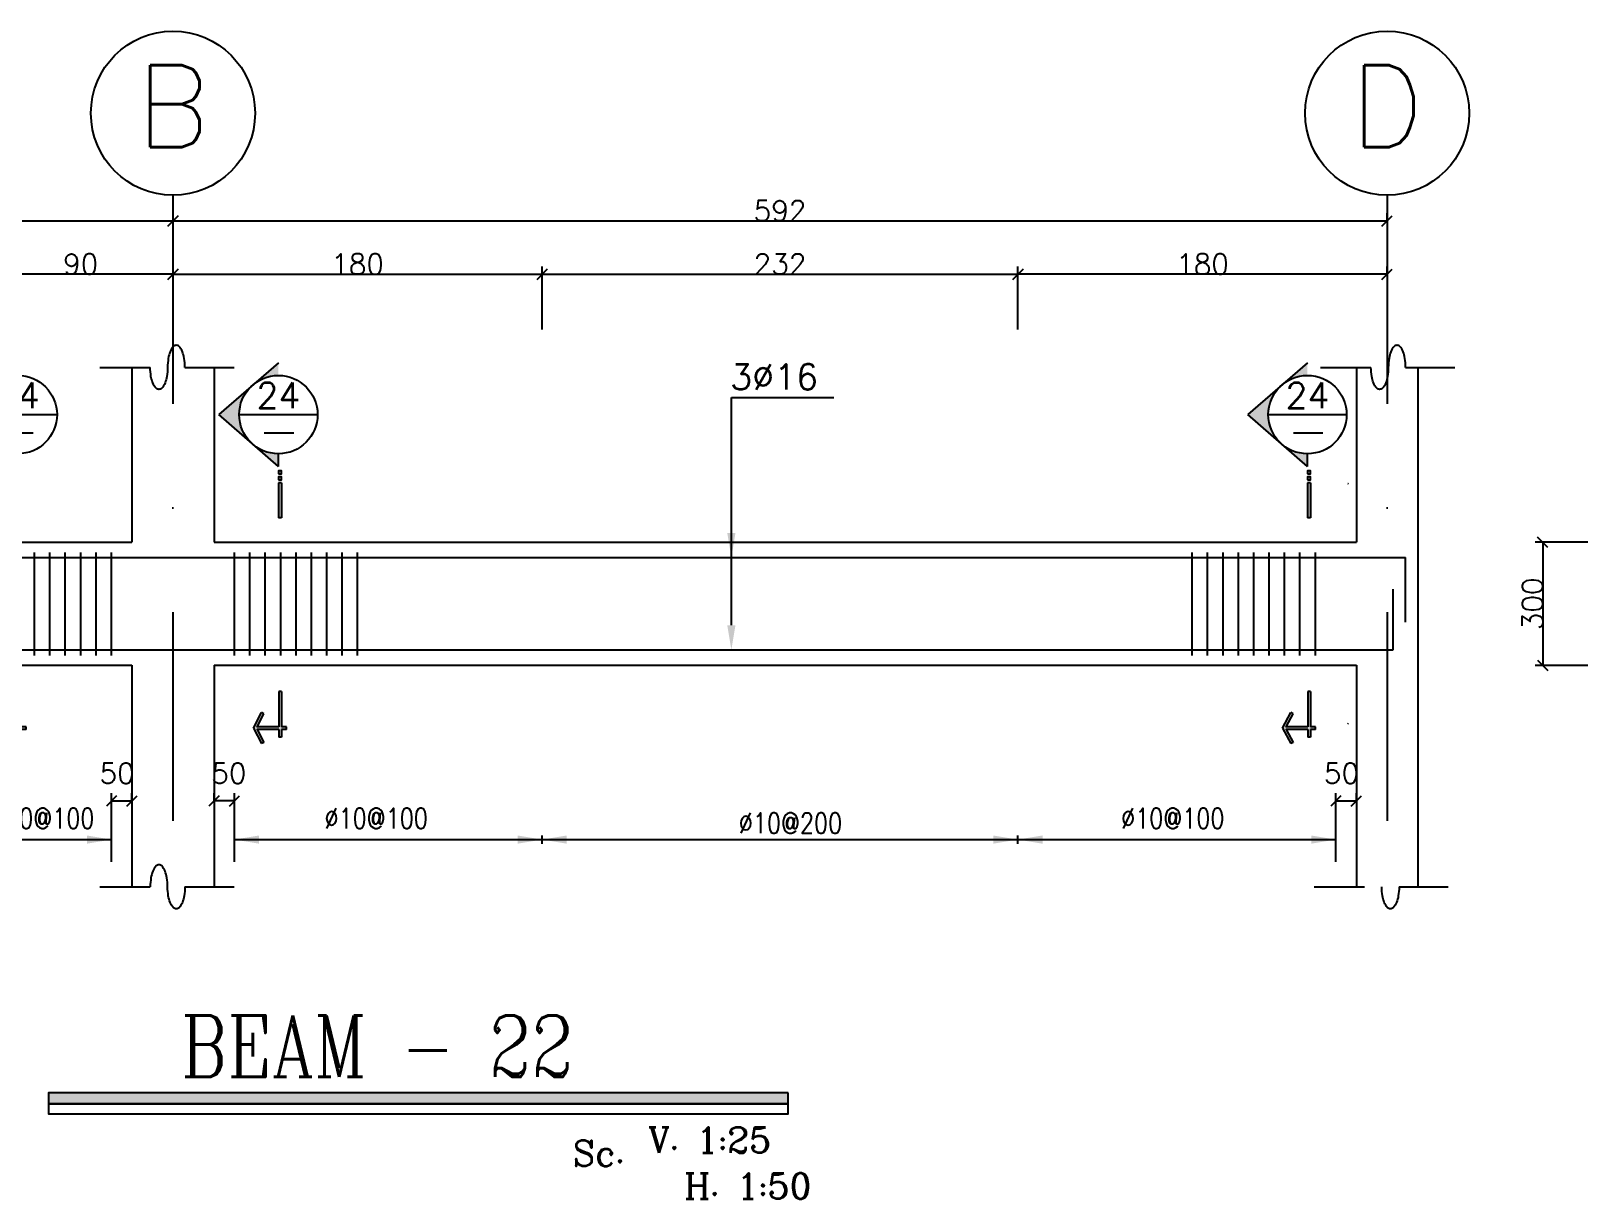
# Model space of a CAD drawing. Header units: millimetres. Extents: x -231 to 30223, y -7037 to 7120.
# Drawn here: x 13939 to 15457, y -4307 to -3169 of the extents above; entities that cross this region are included whole.
import ezdxf
from ezdxf.enums import TextEntityAlignment as Align

# ---------------------------------------------------------------- set-up
doc = ezdxf.new("R2010")
doc.units = ezdxf.units.MM
for name, pattern in [('CENTER', [2, 1.25, -0.25, 0.25, -0.25]), ('DASHDOTX2', [50.8, 25.4, -12.7, 0, -12.7]), ('DASHED', [0.75, 0.5, -0.25])]:
    doc.linetypes.add(name, pattern=pattern)
for name, color, linetype in [('2', 2, 'Continuous'), ('3', 3, 'Continuous'), ('44', 150, 'Continuous'), ('5', 7, 'Continuous'), ('ax', 1, 'DASHDOTX2'), ('AXE', 8, 'CENTER'), ('COV', 4, 'Continuous'), ('DIM', 1, 'Continuous'), ('DST', 1, 'Continuous'), ('HAT', 4, 'Continuous'), ('KH', 3, 'Continuous'), ('STT', 6, 'Continuous'), ('TEX', 4, 'Continuous'), ('TX', 2, 'Continuous'), ('TX1', 3, 'Continuous')]:
    doc.layers.add(name, color=color, linetype=linetype)
doc.styles.add('RC2', font='ROMANC.SHX', dxfattribs={"height": 25})
doc.styles.add('RC5', font='ROMANC.SHX', dxfattribs={"height": 50})
doc.styles.add('ROMANS', font='romans.shx')
doc.dimstyles.new('SC25', dxfattribs={"dimscale": 0.1, "dimtxt": 200, "dimasz": 0.5, "dimexe": 75, "dimexo": 0, "dimgap": 0, "dimtad": 1, "dimdec": 0, "dimlfac": 2.5, "dimdsep": 46, "dimtxsty": 'ROMANS', "dimblk": 'TIC', "dimcen": 0, "dimclrd": 44, "dimclre": 13, "dimclrt": 62, "dimadec": 0, "dimazin": 0, "dimtfac": 0.925926, "dimtdec": 0, "dimtix": 1, "dimtmove": 2, "dimatfit": 3, "dimldrblk": 'TIC', "dimfxl": 1, "dimtolj": 1, "dimarcsym": 0})
doc.dimstyles.new('SC50', dxfattribs={"dimscale": 0.1, "dimtxt": 200, "dimasz": 0.5, "dimexe": 75, "dimexo": 0, "dimgap": 0, "dimtad": 1, "dimdec": 0, "dimlfac": 0.5, "dimdsep": 46, "dimtxsty": 'ROMANS', "dimblk": 'TIC', "dimcen": 0, "dimclrd": 44, "dimclre": 1, "dimclrt": 62, "dimadec": 0, "dimazin": 0, "dimtfac": 0.925926, "dimtdec": 0, "dimtix": 1, "dimtmove": 2, "dimatfit": 3, "dimldrblk": 'TIC', "dimfxl": 1, "dimtolj": 1, "dimarcsym": 0})

# ---------------------------------------------------------------- blocks, each defined once
blk = doc.blocks.new('A$C690853A0')
at = {"layer": 'DST'}
for p, q in [((1.5, 4), (431.5, 4)), ((1.5, 4), (431.5, 4)), ((111.5, 0), (111.5, 8)), ((111.5, 0), (111.5, 8)), ((311.5, 0), (311.5, 8)), ((311.5, 0), (311.5, 8)), ((311.5, 0), (311.5, 8)), ((311.5, 0), (311.5, 8)), ((551.5, 4), (1625.5, 4)), ((851.5, 0), (851.5, 8)), ((1315.5, 0), (1315.5, 8))]:
    blk.add_line(p, q, dxfattribs=at)
for points in [[(87.5, 8), (111.5, 4), (87.5, 0)], [(135.5, 8), (111.5, 4), (135.5, 0)], [(287.5, 8), (311.5, 4), (287.5, 0)], [(287.5, 8), (311.5, 4), (287.5, 0)], [(335.5, 8), (311.5, 4), (335.5, 0)], [(335.5, 8), (311.5, 4), (335.5, 0)], [(827.5, 8), (851.5, 4), (827.5, 0)], [(875.5, 8), (851.5, 4), (875.5, 0)], [(1291.5, 8), (1315.5, 4), (1291.5, 0)], [(1339.5, 8), (1315.5, 4), (1339.5, 0)]]:
    blk.add_solid(points, dxfattribs=at)
at = {"layer": 'TX1', "style": 'ROMANS', "width": 0.8}
for s, p in [('%%c10@100', (-2.3, 14.7)), ('%%c10@100', (314.1, 14.7)), ('%%c10@100', (639.3, 14.7)), ('%%c10@100', (1416.1, 14.7)), ('%%c10@200', (155.1, 10.1)), ('%%c10@200', (1043.3, 10.1))]:
    blk.add_text(s, height=20, dxfattribs=at).set_placement(p)
blk = doc.blocks.new('TIC')
blk.add_line((-100, -100), (100, 100))
blk = doc.blocks.new('*D462')
at = {"layer": 'DIM', "color": 1, "lineweight": -2, "transparency": 16777216}
for p, q in [((13517.4, -3353.7), (13517.4, -3346.2)), ((14077.4, -3353.7), (14077.4, -3346.2))]:
    blk.add_line(p, q, dxfattribs=at)
at = {"layer": 'DIM', "color": 44, "lineweight": -2, "transparency": 16777216}
blk.add_line((13517.4, -3353.7), (14077.3, -3353.7), dxfattribs=at)
at = {"layer": 'DIM', "color": 44, "lineweight": -2, "transparency": 16777216, "xscale": 0.05, "yscale": 0.05, "zscale": 0.05, "rotation": 180}
blk.add_blockref('TIC', (13517.4, -3353.7), dxfattribs=at)
at = {"layer": 'DIM', "color": 44, "lineweight": -2, "transparency": 16777216, "xscale": 0.05, "yscale": 0.05, "zscale": 0.05}
blk.add_blockref('TIC', (14077.4, -3353.7), dxfattribs=at)
at = {"layer": 'DIM', "color": 62, "transparency": 16777216, "insert": (13797.4, -3343.7), "char_height": 20, "attachment_point": 5, "style": 'ROMANS'}
blk.add_mtext('\\A1;280', dxfattribs=at)
blk = doc.blocks.new('*D528')
at = {"layer": 'DIM', "color": 1, "lineweight": -2, "transparency": 16777216}
for p, q in [((14901.4, -3459.5), (14901.4, -3398.2)), ((15261.4, -3405.7), (15261.4, -3398.2))]:
    blk.add_line(p, q, dxfattribs=at)
at = {"layer": 'DIM', "color": 44, "lineweight": -2, "transparency": 16777216}
blk.add_line((15261.3, -3405.7), (14901.4, -3405.7), dxfattribs=at)
at = {"layer": 'DIM', "color": 44, "lineweight": -2, "transparency": 16777216, "xscale": 0.05, "yscale": 0.05, "zscale": 0.05, "rotation": 180}
blk.add_blockref('TIC', (14901.4, -3405.7), dxfattribs=at)
at = {"layer": 'DIM', "color": 44, "lineweight": -2, "transparency": 16777216, "xscale": 0.05, "yscale": 0.05, "zscale": 0.05}
blk.add_blockref('TIC', (15261.4, -3405.7), dxfattribs=at)
at = {"layer": 'DIM', "color": 62, "transparency": 16777216, "insert": (15081.4, -3395.7), "char_height": 20, "attachment_point": 5, "style": 'ROMANS'}
blk.add_mtext('\\A1;180', dxfattribs=at)
blk = doc.blocks.new('*D529')
at = {"layer": 'DIM', "color": 1, "lineweight": -2, "transparency": 16777216}
for p, q in [((14077.4, -3353.7), (14077.4, -3346.2)), ((15261.4, -3353.7), (15261.4, -3346.2))]:
    blk.add_line(p, q, dxfattribs=at)
at = {"layer": 'DIM', "color": 44, "lineweight": -2, "transparency": 16777216}
blk.add_line((14077.4, -3353.7), (15261.3, -3353.7), dxfattribs=at)
at = {"layer": 'DIM', "color": 44, "lineweight": -2, "transparency": 16777216, "xscale": 0.05, "yscale": 0.05, "zscale": 0.05, "rotation": 180}
blk.add_blockref('TIC', (14077.4, -3353.7), dxfattribs=at)
at = {"layer": 'DIM', "color": 44, "lineweight": -2, "transparency": 16777216, "xscale": 0.05, "yscale": 0.05, "zscale": 0.05}
blk.add_blockref('TIC', (15261.4, -3353.7), dxfattribs=at)
at = {"layer": 'DIM', "color": 62, "transparency": 16777216, "insert": (14669.4, -3343.7), "char_height": 20, "attachment_point": 5, "style": 'ROMANS'}
blk.add_mtext('\\A1;592', dxfattribs=at)
blk = doc.blocks.new('*D530')
at = {"layer": 'DIM', "color": 13, "lineweight": -2, "transparency": 16777216}
for p, q in [((15211.4, -3978.4), (15211.4, -3911.6)), ((15231.4, -3919.1), (15231.4, -3911.6))]:
    blk.add_line(p, q, dxfattribs=at)
at = {"layer": 'DIM', "color": 44, "lineweight": -2, "transparency": 16777216}
blk.add_line((15211.4, -3919.1), (15231.3, -3919.1), dxfattribs=at)
at = {"layer": 'DIM', "color": 44, "lineweight": -2, "transparency": 16777216, "xscale": 0.05, "yscale": 0.05, "zscale": 0.05, "rotation": 180}
blk.add_blockref('TIC', (15211.4, -3919.1), dxfattribs=at)
at = {"layer": 'DIM', "color": 44, "lineweight": -2, "transparency": 16777216, "xscale": 0.05, "yscale": 0.05, "zscale": 0.05}
blk.add_blockref('TIC', (15231.4, -3919.1), dxfattribs=at)
at = {"layer": 'DIM', "color": 62, "transparency": 16777216, "insert": (15216.9, -3892.1), "char_height": 20, "attachment_point": 5, "style": 'ROMANS'}
blk.add_mtext('\\A1;50', dxfattribs=at)
blk = doc.blocks.new('EEE')
at = {"layer": '5'}
h = blk.add_hatch(color=256, dxfattribs=at)
h.paths.add_polyline_path([(-25.1, 28.8), (-58.1, 0), (-25.1, -28.8, -0.454846)])
h.paths.add_polyline_path([(-25.1, -28.8), (0, -50.6), (0, -38.2, -0.181206)])
h.paths.add_polyline_path([(0, 38.2), (0, 50.6), (-25.1, 28.8, -0.181206)])
h = blk.add_hatch(color=256, dxfattribs=at)
h.paths.add_polyline_path([(2.9, -57.6), (2.9, -54.7), (0, -54.7), (0, -57.6)])
h.paths.add_polyline_path([(0, -63.5), (2.9, -63.5), (2.9, -60.5), (0, -60.5)])
h.paths.add_polyline_path([(2.9, -66.4), (0, -66.4), (0, -100.6), (2.9, -100.6)])
blk.add_hatch(color=256, dxfattribs=at).paths.add_polyline_path([(0.4, -306.8), (0.4, -314.3), (2.9, -314.3), (2.9, -306.8), (8, -306.8), (8, -304.3), (2.9, -304.3), (2.9, -270), (0.4, -270), (0.4, -304.3), (-20.7, -304.3), (-14.1, -291.7), (-16.3, -290.5), (-24.2, -305.6), (-16.3, -320.7), (-14.1, -319.5), (-20.7, -306.8)])
at = {"layer": '2'}
for p, q in [((0, 50.6), (-58.1, 0)), ((0, -50.6), (-58.1, 0)), ((-38.2, 0), (38.2, 0)), ((0, -50.6), (0, -38.2)), ((2.9, -66.4), (0, -66.4)), ((0, -66.4), (0, -100.6)), ((2.9, -66.4), (2.9, -100.6)), ((2.9, -100.6), (0, -100.6)), ((2.9, -270), (0.4, -270)), ((-24.2, -305.6), (-16.3, -290.5)), ((-14.1, -291.7), (-16.3, -290.5)), ((-24.2, -305.6), (-16.3, -320.7)), ((2.9, -314.3), (0.4, -314.3)), ((8, -306.8), (8, -304.3)), ((-14.1, -319.5), (-16.3, -320.7))]:
    blk.add_line(p, q, dxfattribs=at)
for points in [[(0, -57.6), (2.9, -57.6), (2.9, -54.7), (0, -54.7)], [(0, -63.5), (2.9, -63.5), (2.9, -60.5), (0, -60.5)]]:
    blk.add_lwpolyline(points, close=True, dxfattribs=at)
for points in [[(0.4, -270), (0.4, -304.3)], [(2.9, -270), (2.9, -304.3)], [(0.4, -304.3), (-20.7, -304.3), (-14.1, -291.7)], [(0.4, -306.8), (-20.7, -306.8), (-14.1, -319.5)], [(0.4, -306.8), (0.4, -314.3)], [(8, -304.3), (2.9, -304.3)], [(8, -306.8), (2.9, -306.8)], [(2.9, -306.8), (2.9, -314.3)]]:
    blk.add_lwpolyline(points, dxfattribs=at)
blk.add_circle((0, 0), 38.2, dxfattribs=at)
at = {"layer": '3'}
blk.add_line((-13.7, -17.7), (15, -17.7), dxfattribs=at)
at = {"layer": 'TX1', "style": 'ROMANS'}
blk.add_attdef('B', text='', height=25, dxfattribs=at).set_placement((0, 18.7), align=Align.MIDDLE_CENTER)
blk = doc.blocks.new('*D531')
at = {"layer": 'DIM', "color": 1, "lineweight": -2, "transparency": 16777216}
for p, q in [((14077.4, -3405.7), (14077.4, -3398.2)), ((14437.4, -3459.5), (14437.4, -3398.2))]:
    blk.add_line(p, q, dxfattribs=at)
at = {"layer": 'DIM', "color": 44, "lineweight": -2, "transparency": 16777216}
blk.add_line((14077.4, -3405.7), (14437.3, -3405.7), dxfattribs=at)
at = {"layer": 'DIM', "color": 44, "lineweight": -2, "transparency": 16777216, "xscale": 0.05, "yscale": 0.05, "zscale": 0.05, "rotation": 180}
blk.add_blockref('TIC', (14077.4, -3405.7), dxfattribs=at)
at = {"layer": 'DIM', "color": 44, "lineweight": -2, "transparency": 16777216, "xscale": 0.05, "yscale": 0.05, "zscale": 0.05}
blk.add_blockref('TIC', (14437.4, -3405.7), dxfattribs=at)
at = {"layer": 'DIM', "color": 62, "transparency": 16777216, "insert": (14257.4, -3395.7), "char_height": 20, "attachment_point": 5, "style": 'ROMANS'}
blk.add_mtext('\\A1;180', dxfattribs=at)
blk = doc.blocks.new('*D532')
at = {"layer": 'DIM', "color": 1, "lineweight": -2, "transparency": 16777216}
for p, q in [((13897.4, -3459.5), (13897.4, -3398.2)), ((14077.4, -3405.7), (14077.4, -3398.2))]:
    blk.add_line(p, q, dxfattribs=at)
at = {"layer": 'DIM', "color": 44, "lineweight": -2, "transparency": 16777216}
blk.add_line((14077.3, -3405.7), (13897.4, -3405.7), dxfattribs=at)
at = {"layer": 'DIM', "color": 44, "lineweight": -2, "transparency": 16777216, "xscale": 0.05, "yscale": 0.05, "zscale": 0.05, "rotation": 180}
blk.add_blockref('TIC', (13897.4, -3405.7), dxfattribs=at)
at = {"layer": 'DIM', "color": 44, "lineweight": -2, "transparency": 16777216, "xscale": 0.05, "yscale": 0.05, "zscale": 0.05}
blk.add_blockref('TIC', (14077.4, -3405.7), dxfattribs=at)
at = {"layer": 'DIM', "color": 62, "transparency": 16777216, "insert": (13987.4, -3395.7), "char_height": 20, "attachment_point": 5, "style": 'ROMANS'}
blk.add_mtext('\\A1;90', dxfattribs=at)
blk = doc.blocks.new('*D533')
at = {"layer": 'DIM', "color": 1, "lineweight": -2, "transparency": 16777216}
for p, q in [((14437.4, -3459.5), (14437.4, -3398.2)), ((14901.4, -3459.5), (14901.4, -3398.2))]:
    blk.add_line(p, q, dxfattribs=at)
at = {"layer": 'DIM', "color": 44, "lineweight": -2, "transparency": 16777216}
blk.add_line((14437.4, -3405.7), (14901.3, -3405.7), dxfattribs=at)
at = {"layer": 'DIM', "color": 44, "lineweight": -2, "transparency": 16777216, "xscale": 0.05, "yscale": 0.05, "zscale": 0.05, "rotation": 180}
blk.add_blockref('TIC', (14437.4, -3405.7), dxfattribs=at)
at = {"layer": 'DIM', "color": 44, "lineweight": -2, "transparency": 16777216, "xscale": 0.05, "yscale": 0.05, "zscale": 0.05}
blk.add_blockref('TIC', (14901.4, -3405.7), dxfattribs=at)
at = {"layer": 'DIM', "color": 62, "transparency": 16777216, "insert": (14669.4, -3395.7), "char_height": 20, "attachment_point": 5, "style": 'ROMANS'}
blk.add_mtext('\\A1;232', dxfattribs=at)
blk = doc.blocks.new('*D534')
at = {"layer": 'DIM', "color": 13, "lineweight": -2, "transparency": 16777216}
for p, q in [((14117.4, -3919.1), (14117.4, -3911.6)), ((14137.4, -3978.4), (14137.4, -3911.6))]:
    blk.add_line(p, q, dxfattribs=at)
at = {"layer": 'DIM', "color": 44, "lineweight": -2, "transparency": 16777216}
blk.add_line((14137.3, -3919.1), (14117.4, -3919.1), dxfattribs=at)
at = {"layer": 'DIM', "color": 44, "lineweight": -2, "transparency": 16777216, "xscale": 0.05, "yscale": 0.05, "zscale": 0.05, "rotation": 180}
blk.add_blockref('TIC', (14117.4, -3919.1), dxfattribs=at)
at = {"layer": 'DIM', "color": 44, "lineweight": -2, "transparency": 16777216, "xscale": 0.05, "yscale": 0.05, "zscale": 0.05}
blk.add_blockref('TIC', (14137.4, -3919.1), dxfattribs=at)
at = {"layer": 'DIM', "color": 62, "transparency": 16777216, "insert": (14131.9, -3892.1), "char_height": 20, "attachment_point": 5, "style": 'ROMANS'}
blk.add_mtext('\\A1;50', dxfattribs=at)
blk = doc.blocks.new('*D535')
at = {"layer": 'DIM', "color": 13, "lineweight": -2, "transparency": 16777216}
for p, q in [((14017.4, -3978.4), (14017.4, -3911.6)), ((14037.4, -3919.1), (14037.4, -3911.6))]:
    blk.add_line(p, q, dxfattribs=at)
at = {"layer": 'DIM', "color": 44, "lineweight": -2, "transparency": 16777216}
blk.add_line((14017.4, -3919.1), (14037.3, -3919.1), dxfattribs=at)
at = {"layer": 'DIM', "color": 44, "lineweight": -2, "transparency": 16777216, "xscale": 0.05, "yscale": 0.05, "zscale": 0.05, "rotation": 180}
blk.add_blockref('TIC', (14017.4, -3919.1), dxfattribs=at)
at = {"layer": 'DIM', "color": 44, "lineweight": -2, "transparency": 16777216, "xscale": 0.05, "yscale": 0.05, "zscale": 0.05}
blk.add_blockref('TIC', (14037.4, -3919.1), dxfattribs=at)
at = {"layer": 'DIM', "color": 62, "transparency": 16777216, "insert": (14022.9, -3892.1), "char_height": 20, "attachment_point": 5, "style": 'ROMANS'}
blk.add_mtext('\\A1;50', dxfattribs=at)
blk = doc.blocks.new('*D540')
at = {"layer": 'DIM', "color": 13, "lineweight": -2, "transparency": 16777216}
for p, q in [((15457.2, -3666.9), (15405.7, -3666.9)), ((15457.2, -3786.9), (15405.7, -3786.9))]:
    blk.add_line(p, q, dxfattribs=at)
at = {"layer": 'DIM', "color": 44, "lineweight": -2, "transparency": 16777216}
blk.add_line((15413.2, -3666.9), (15413.2, -3786.8), dxfattribs=at)
at = {"layer": 'DIM', "color": 44, "lineweight": -2, "transparency": 16777216, "xscale": 0.05, "yscale": 0.05, "zscale": 0.05}
for p, rotation in [((15413.2, -3666.9), 90), ((15413.2, -3786.9), 270)]:
    blk.add_blockref('TIC', p, dxfattribs=dict(at, rotation=rotation))
at = {"layer": 'DIM', "color": 62, "transparency": 16777216, "insert": (15403.2, -3726.9), "char_height": 20, "attachment_point": 5, "rotation": 90, "style": 'ROMANS'}
blk.add_mtext('\\A1;300', dxfattribs=at)

msp = doc.modelspace()

# ---------------------------------------------------------------- linework, layer by layer
at = {"layer": '2'}
for centre in [(14077.391518, -3248.650895), (15261.391517, -3248.650895)]:
    msp.add_circle(centre, 80, dxfattribs=at)
at = {"layer": '3'}
for points in [[(14677.19567, -4203.688297), (13955.836456, -4203.688297), (13955.836456, -4214.349699), (14677.19567, -4214.349699)], [(14677.19567, -4214.349699), (13955.836456, -4214.349699), (13955.836456, -4223.944955), (14677.19567, -4223.944955)]]:
    msp.add_lwpolyline(points, close=True, dxfattribs=at)
msp.add_trace([(13955.836456, -4203.688297), (13955.836456, -4214.349699), (14677.19567, -4203.688297), (14677.19567, -4214.349699)], dxfattribs=at)
at = {"layer": 'ax', "ltscale": 8}
for p, q in [((14077.391518, -3328.650895), (14077.391518, -4022.598841)), ((15261.391517, -3328.650895), (15261.391517, -4022.598841))]:
    msp.add_line(p, q, dxfattribs=at)
at = {"layer": 'COV'}
for p, q in [((14037.391518, -3496.375468), (14037.391518, -3666.856874)), ((14117.391518, -3496.375468), (14117.391518, -3666.856874)), ((15231.391517, -3496.375468), (15231.391517, -3666.856874)), ((15291.391517, -3496.375468), (15291.391517, -4002.783152)), ((13567.391518, -3666.856874), (14037.391518, -3666.856874)), ((14117.391518, -3666.856874), (15231.391517, -3666.856874)), ((13567.391518, -3786.856874), (14037.391518, -3786.856874)), ((14037.391518, -3786.856874), (14037.391518, -4002.783152)), ((14117.391518, -3786.856874), (14117.391518, -4002.783152)), ((14117.391518, -3786.856874), (15231.391517, -3786.856874)), ((15231.391517, -3786.856874), (15231.391517, -4002.783152))]:
    msp.add_line(p, q, dxfattribs=at)
at = {"layer": 'DST'}
for p, q in [((14006.118518, -3496.375468), (14055.218858, -3496.375468)), ((14089.035667, -3496.375468), (14137.077951, -3496.375468)), ((15196.562118, -3496.375468), (15245.662458, -3496.375468)), ((15279.479268, -3496.375468), (15327.521551, -3496.375468)), ((14621.909594, -3525.721589), (14721.832126, -3525.721589)), ((14621.909594, -3681.856874), (14621.909594, -3525.721589)), ((14621.909594, -3747.856874), (14621.909594, -3603.789232)), ((14017.391518, -3960.715737), (14017.391518, -3952.715737)), ((14137.391518, -3960.715737), (14137.391518, -3952.715737)), ((15211.391517, -3960.715737), (15211.391517, -3952.715737)), ((14006.118518, -4002.783152), (14055.218858, -4002.783152)), ((14089.035667, -4002.783152), (14137.077951, -4002.783152)), ((15190.118517, -4002.783152), (15239.218857, -4002.783152)), ((15273.035667, -4002.783152), (15321.07795, -4002.783152))]:
    msp.add_line(p, q, dxfattribs=at)
for points in [[(14089.035667, -3496.375468, 0.0403680359), (14088.326027, -3487.600161, 0.0533262152), (14086.559489, -3481.165559, 0.0964678183), (14083.290224, -3476.029263, 0.2057382443), (14080.581465, -3474.865409, 0.2057382443), (14077.872706, -3476.029263, 0.0964678183), (14074.603441, -3481.165559, 0.0533262152), (14072.836903, -3487.600161, 0.0403680359), (14072.127263, -3496.375468, 0.0403680359)], [(15279.479268, -3496.375468, 0.0403680359), (15278.769627, -3487.600161, 0.0533262152), (15277.003089, -3481.165559, 0.0964678183), (15273.733824, -3476.029263, 0.2057382443), (15271.025065, -3474.865409, 0.2057382443), (15268.316306, -3476.029263, 0.0964678183), (15265.047041, -3481.165559, 0.0533262152), (15263.280503, -3487.600161, 0.0403680359), (15262.570863, -3496.375468, 0.0403680359)], [(14072.127263, -3496.375468, -0.0403680359), (14071.417622, -3505.150776, -0.0533262152), (14069.651084, -3511.585377, -0.0964678183), (14066.381819, -3516.721673, -0.2057382443), (14063.67306, -3517.885528, -0.2057382443), (14060.964301, -3516.721673, -0.0964678183), (14057.695036, -3511.585377, -0.0533262152), (14055.928498, -3505.150776, -0.0403680359), (14055.218858, -3496.375468, -0.0403680359)], [(15262.570863, -3496.375468, -0.0403680359), (15261.861223, -3505.150776, -0.0533262152), (15260.094684, -3511.585377, -0.0964678183), (15256.825419, -3516.721673, -0.2057382443), (15254.11666, -3517.885528, -0.2057382443), (15251.407901, -3516.721673, -0.0964678183), (15248.138637, -3511.585377, -0.0533262152), (15246.372098, -3505.150776, -0.0403680359), (15245.662458, -3496.375468, -0.0403680359)], [(14072.127263, -4002.783152, 0.0403680359), (14071.417622, -3994.007845, 0.0533262152), (14069.651084, -3987.573244, 0.0964678183), (14066.381819, -3982.436948, 0.2057382443), (14063.67306, -3981.273093, 0.2057382443), (14060.964301, -3982.436948, 0.0964678183), (14057.695036, -3987.573244, 0.0533262152), (14055.928498, -3994.007845, 0.0403680359), (14055.218858, -4002.783152, 0.0403680359)], [(14089.035667, -4002.783152, -0.0403680359), (14088.326027, -4011.55846, -0.0533262152), (14086.559489, -4017.993061, -0.0964678183), (14083.290224, -4023.129357, -0.2057382443), (14080.581465, -4024.293212, -0.2057382443), (14077.872706, -4023.129357, -0.0964678183), (14074.603441, -4017.993061, -0.0533262152), (14072.836903, -4011.55846, -0.0403680359), (14072.127263, -4002.783152, -0.0403680359)], [(15273.035667, -4002.783152, -0.0403680359), (15272.326026, -4011.55846, -0.0533262152), (15270.559488, -4017.993061, -0.0964678183), (15267.290223, -4023.129357, -0.2057382443), (15264.581464, -4024.293212, -0.2057382443), (15261.872705, -4023.129357, -0.0964678183), (15258.60344, -4017.993061, -0.0533262152), (15256.836902, -4011.55846, -0.0403680359), (15256.127262, -4002.783152, -0.0403680359)]]:
    msp.add_lwpolyline(points, format="xyb", dxfattribs=at)
for centre, start, end in [((15223.188336, -3610.376795), 0, 90), ((15223.188336, -3843.336953), 270, 0)]:
    msp.add_arc(centre, 0.5, start, end, dxfattribs=at)
for points in [[(14617.909594, -3657.856874), (14621.909594, -3681.856874), (14625.909594, -3657.856874)], [(14617.909594, -3747.856874), (14621.909594, -3771.856874), (14625.909594, -3747.856874)], [(13993.391518, -3952.715737), (14017.391518, -3956.715737), (13993.391518, -3960.715737)], [(14161.391518, -3952.715737), (14137.391518, -3956.715737), (14161.391518, -3960.715737)], [(15187.391517, -3952.715737), (15211.391517, -3956.715737), (15187.391517, -3960.715737)]]:
    msp.add_solid(points, dxfattribs=at)
at = {"layer": 'KH'}
for p, q in [((13942.391518, -3777.383693), (13942.391518, -3676.856874)), ((13957.391518, -3777.383693), (13957.391518, -3676.856874)), ((13972.391518, -3777.383693), (13972.391518, -3676.856874)), ((13987.391518, -3777.383693), (13987.391518, -3676.856874)), ((14002.391518, -3777.383693), (14002.391518, -3676.856874)), ((14017.391518, -3777.383693), (14017.391518, -3676.856874)), ((14137.391518, -3777.383693), (14137.391518, -3676.856874)), ((14152.391518, -3777.383693), (14152.391518, -3676.856874)), ((14167.391518, -3777.383693), (14167.391518, -3676.856874)), ((14182.391518, -3777.383693), (14182.391518, -3676.856874)), ((14197.391518, -3777.383693), (14197.391518, -3676.856874)), ((14212.391518, -3777.383693), (14212.391518, -3676.856874)), ((14227.391518, -3777.383693), (14227.391518, -3676.856874)), ((14227.391518, -3777.383693), (14227.391518, -3676.856874)), ((14242.391518, -3777.383693), (14242.391518, -3676.856874)), ((14257.391518, -3777.383693), (14257.391518, -3676.856874)), ((15071.391517, -3777.383693), (15071.391517, -3676.856874)), ((15086.391517, -3777.383693), (15086.391517, -3676.856874)), ((15101.391517, -3777.383693), (15101.391517, -3676.856874)), ((15116.391517, -3777.383693), (15116.391517, -3676.856874)), ((15131.391517, -3777.383693), (15131.391517, -3676.856874)), ((15146.391517, -3777.383693), (15146.391517, -3676.856874)), ((15161.391517, -3777.383693), (15161.391517, -3676.856874)), ((15176.391517, -3777.383693), (15176.391517, -3676.856874)), ((15191.391517, -3777.383693), (15191.391517, -3676.856874))]:
    msp.add_line(p, q, dxfattribs=at)
at = {"layer": 'STT'}
for p, q in [((13329.391518, -3681.856874), (15279.391517, -3681.856874)), ((15279.391517, -3744.666372), (15279.391517, -3681.856874)), ((15267.391517, -3771.856874), (15267.391517, -3712.48647)), ((13341.391518, -3771.856874), (15267.391517, -3771.856874))]:
    msp.add_line(p, q, dxfattribs=at)

# ---------------------------------------------------------------- block references
at = {"layer": 'AXE', "color": 190, "linetype": 'DASHED'}
msp.add_blockref('A$C690853A0', (13585.864465, -3960.715735), dxfattribs=at)
at = {"layer": 'HAT'}
for p in [(13926.077585, -3542.453094), (14180.161632, -3542.453094), (15183.715526, -3542.453094)]:
    msp.add_blockref('EEE', p, dxfattribs=at).add_auto_attribs({'B': '24'})

# ---------------------------------------------------------------- texts
at = {"layer": '44', "style": 'RC5', "width": 0.8}
msp.add_text('BEAM - 22', height=60, dxfattribs=at).set_placement((14085.210332, -4188.063699))
at = {"layer": 'TEX', "color": 2, "style": 'RC2'}
for s, p in [('Sc. ', (14467.239499, -4275.067163)), ('V. 1:25', (14540.601622, -4262.066773)), ('H. 1:50', (14575.694665, -4306.944686))]:
    msp.add_text(s, height=25, dxfattribs=at).set_placement(p)
at = {"layer": 'TX', "style": 'ROMANS'}
for s, p in [('B', (14077.391518, -3241.778904)), ('D', (15261.391517, -3241.778904))]:
    msp.add_text(s, height=80, dxfattribs=at).set_placement(p, align=Align.MIDDLE)
at = {"layer": 'TX1', "style": 'ROMANS'}
msp.add_text('3%%C16', height=25, dxfattribs=at).set_placement((14620.812191, -3518.134099))

# ---------------------------------------------------------------- dimensions: what is measured, and where the dimension line sits
at = {"layer": 'DIM'}
for base, p1, p2, picture, middle in [((14077.391518, -3353.650895), (13517.391518, -3353.650895), (14077.391518, -3353.650895), '*D462', (13797.391518, -3343.650895)), ((15261.391517, -3353.650895), (14077.391518, -3353.650895), (15261.391517, -3353.650895), '*D529', (14669.391517, -3343.650895)), ((14437.391518, -3405.728608), (14077.391518, -3405.728608), (14437.391518, -3459.544912), '*D531', (14257.391518, -3395.728608)), ((14901.391517, -3405.728608), (14437.391518, -3459.544912), (14901.391517, -3459.544912), '*D533', (14669.391517, -3395.728608))]:
    dim = msp.add_linear_dim(base=base, p1=p1, p2=p2, dimstyle='SC50', dxfattribs=at)
    dim.commit()
    dim.dimension.update_dxf_attribs({"geometry": picture, "text_midpoint": middle})
for base, p1, p2, angle, dimstyle, picture, middle in [((13897.391518, -3405.728608), (14077.391518, -3405.728608), (13897.391518, -3459.544912), 180, 'SC50', '*D532', (13987.391518, -3395.728608)), ((14901.391517, -3405.728608), (15261.391517, -3405.728608), (14901.391517, -3459.544912), 180, 'SC50', '*D528', (15081.391517, -3395.728608)), ((15413.162141, -3786.856874), (15457.162141, -3666.856874), (15457.162141, -3786.856874), 90, 'SC25', '*D540', (15403.162141, -3726.856874))]:
    dim = msp.add_linear_dim(base=base, p1=p1, p2=p2, angle=angle, dimstyle=dimstyle, dxfattribs=at)
    dim.commit()
    dim.dimension.update_dxf_attribs({"geometry": picture, "text_midpoint": middle})
for base, p1, p2, picture, middle in [((14037.391518, -3919.111148), (14017.391518, -3978.442444), (14037.391518, -3919.111148), '*D535', (14022.915859, -3892.111148)), ((15231.391517, -3919.111148), (15211.391517, -3978.442444), (15231.391517, -3919.111148), '*D530', (15216.915858, -3892.111148))]:
    dim = msp.add_linear_dim(base=base, p1=p1, p2=p2, angle=180, dimstyle='SC25', dxfattribs=at)
    dim.commit()
    dim.dimension.update_dxf_attribs({"geometry": picture, "text_midpoint": middle, "dimtype": 160})
dim = msp.add_linear_dim(base=(14117.391518, -3919.111148), p1=(14137.391518, -3978.442444), p2=(14117.391518, -3919.111148), dimstyle='SC25', dxfattribs=at)
dim.commit()
dim.dimension.update_dxf_attribs({"geometry": '*D534', "text_midpoint": (14131.867177, -3892.111148), "dimtype": 160})

doc.saveas('drawing.dxf')
